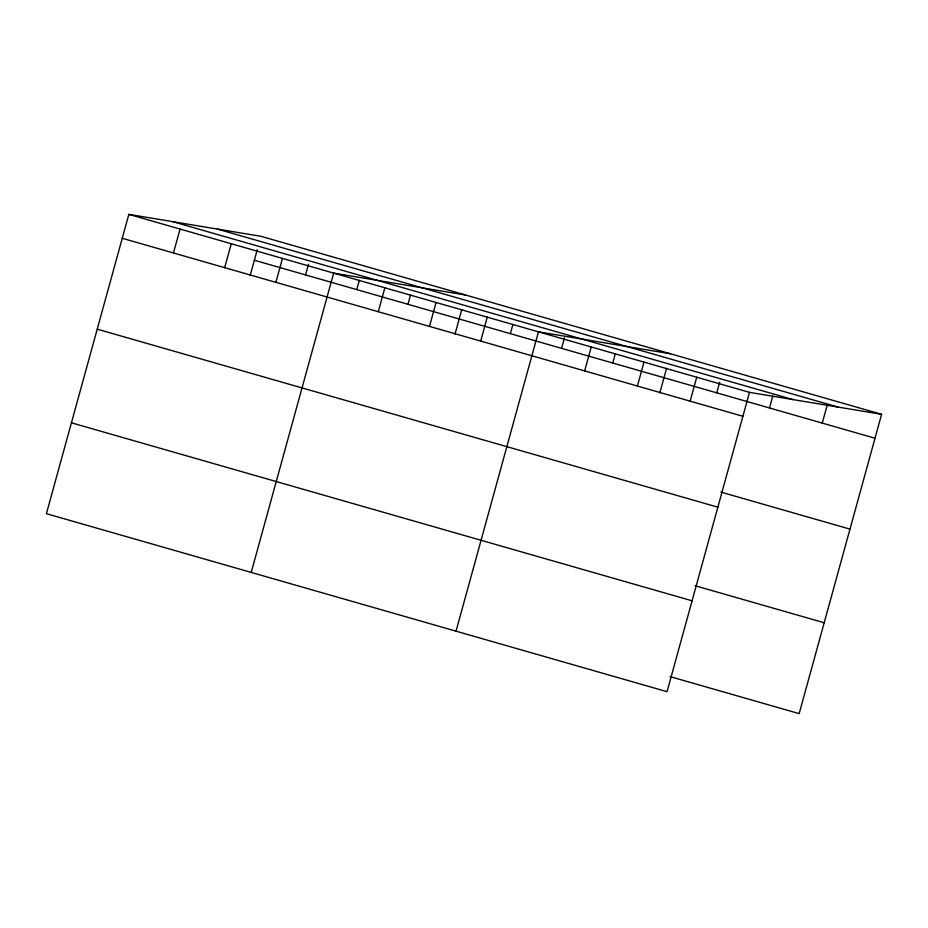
<?xml version="1.0" encoding="UTF-8"?>
<svg xmlns="http://www.w3.org/2000/svg" width="928" height="928" viewBox="0 0 928 928"><rect width="100%" height="100%" fill="white"/><g stroke="black" fill="none" stroke-linecap="round" stroke-linejoin="round"><path stroke-width="1.39" d="M881.6 414.317L260.954 236.315L128.841 214.368L46.4 513.683L667.046 691.685L749.488 392.358L881.6 414.317L799.159 713.632L670.039 676.605M173.455 252.973L180.055 229.054M224.669 267.658L231.258 243.739M250.189 275.384L257.288 249.609M275.871 282.344L282.46 258.425M305.567 274.92L308.49 264.294M251.21 572.425L333.662 273.11L465.763 295.058M356.77 289.606L359.333 280.302M378.276 311.715L384.865 287.796M407.972 304.291L410.536 294.988M429.478 326.401L436.067 302.47M455.01 334.126L461.738 309.674M480.681 341.086L487.27 317.156M510.377 333.662L512.94 324.359M456.031 631.168L538.472 331.841L670.584 353.788M561.579 348.348L564.514 337.711M584.64 370.898L591.229 346.979M612.782 363.034L615.345 353.73M637.397 386.025L643.986 362.106M659.82 392.869L666.548 368.416M690.154 401.163L696.742 377.232M716.741 392.846L719.676 382.22M769.498 407.984L772.792 396.012M822.254 423.11L827.382 404.504M217.361 229.077L838.007 407.067M172.446 221.606L793.092 399.608M128.841 214.368L749.488 392.358M254.365 260.246L875.011 438.236M122.252 238.287L742.899 416.289M720.87 492.095L849.978 529.122M97.22 329.173L717.866 507.175M695.072 585.73L824.192 622.758M71.433 422.808L692.079 600.799"/></g></svg>
